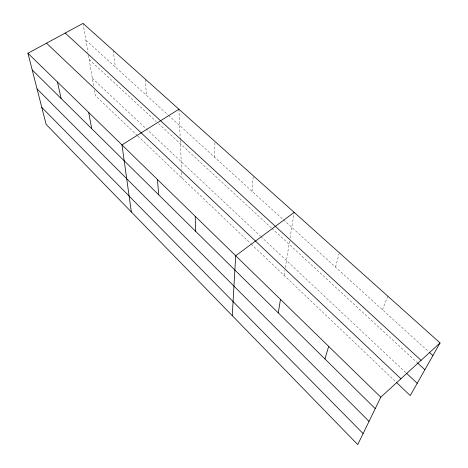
<?xml version="1.0" encoding="UTF-8"?>
<svg xmlns="http://www.w3.org/2000/svg" width="468" height="468" viewBox="0 0 468 468"><rect width="100%" height="100%" fill="white"/><g stroke="black" fill="none" stroke-linecap="round" stroke-linejoin="round"><path stroke-width="0.35" stroke-dasharray="2.34 1.75" d="M214.724 157.353L214.917 142.173M252.036 191.248L253.27 175.763M284.064 275.371L284.86 270.422M285.316 267.597L289.633 240.722M290.084 237.908L294.185 212.384M335.538 267.123L339.318 252.779M382.461 309.757L387.814 296.18M85.89 40.295L167.913 114.818M168.445 115.303L428.606 351.684M89.154 59.506L156.341 121.592M158.482 123.57L271.452 227.963M271.99 228.454L416.9 362.361M92.336 78.255L260.442 236.1M260.969 236.597L406.101 372.879M137.352 135.597L95.267 95.507L94.29 89.757M137.879 136.1L250.672 243.553M251.193 244.05L396.016 382.023M83.023 23.4L87.943 52.393M88.429 55.236L93.805 86.878M113.151 50.363L115.385 67.094M145.133 79.648L146.583 95.437M178.928 109.237L180.262 139.622M180.291 140.33L181.566 169.545M181.695 172.388L181.941 178.08"/><path stroke-width="0.7" d="M232.268 315.66L235.696 255.75L294.185 212.384M278.279 312.899L280.455 299.38M324.938 358.962L328.682 346.384M440.06 342.933L380.8 397.186L357.739 444.6L46.127 124.383L27.94 53.241L83.023 23.4L440.06 342.933L410.249 395.583L396.542 382.526M178.928 109.237L121.972 144.899L131.344 211.951M429.144 352.17L432.9 355.586M65.222 33.041L421.054 360.337M417.433 362.852L424.885 369.732M406.628 373.37L417.204 383.298M46.502 43.185L400.912 378.776M27.94 53.241L380.8 397.186M32.21 69.948L375.237 408.628M37.06 88.92L369.03 421.387M41.787 107.4L363.098 433.584M57.418 81.976L61.092 98.461M88.709 112.472L91.699 128.682M157.406 179.437L158.746 194.875M195.232 216.31L195.565 231.227"/></g></svg>
